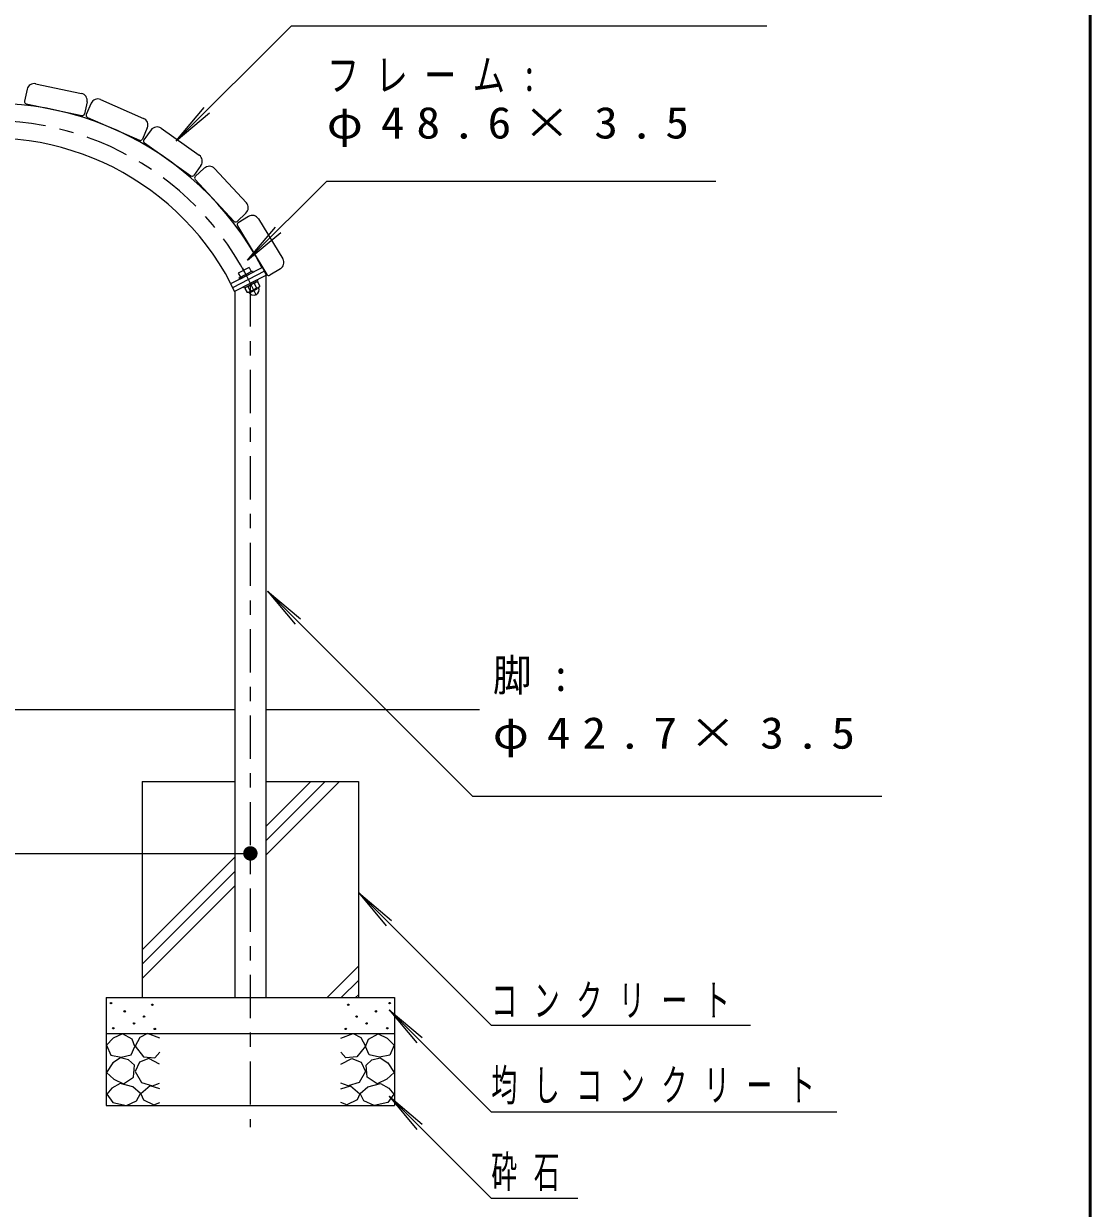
# Model space of a CAD drawing. Units: millimetres on the paper. Extents: x -365 to 0, y -19 to 257.
# Drawn here: x -74 to 0, y 47.2 to 129.4 of the extents above; entities that cross this region are included whole.
import ezdxf

# ---------------------------------------------------------------- set-up
doc = ezdxf.new("R2010")
doc.units = ezdxf.units.MM
doc.linetypes.add('USER1', pattern=[4.5, 2.5, -2])
doc.linetypes.add('USER2', pattern=[6, 3, -1, 1, -1])
doc.layers.add('LY_1', color=7, linetype='Continuous', lineweight=13)
doc.styles.add('ＭＳ ゴシック', font='')
doc.styles.get('ＭＳ ゴシック').set_extended_font_data('MS Gothic')

# ---------------------------------------------------------------- blocks, each defined once
blk = doc.blocks.new('filled_dot')
at = {"color": 0, "linetype": 'Continuous', "lineweight": -2, "const_width": 1.25}
blk.add_lwpolyline([(-0.625, 0, 1), (0.625, 0, 1)], format="xyb", close=True, dxfattribs=at)

msp = doc.modelspace()

# ---------------------------------------------------------------- linework, layer by layer
at = {"layer": 'LY_1', "lineweight": 50}
msp.add_line((0, 0), (0, 257), dxfattribs=at)
at = {"layer": 'LY_1'}
for p, q in [((-55.445, 129.296), (-63.448, 121.313)), ((-55.445, 129.296), (-22.445, 129.296)), ((-63.448, 121.313), (-61.516, 123.608)), ((-63.448, 121.313), (-61.147, 123.238)), ((-53.001, 118.516), (-58.5, 113.017)), ((-53.001, 118.516), (-26.001, 118.516)), ((-58.5, 113.017), (-56.571, 115.315)), ((-58.5, 113.017), (-56.201, 114.945)), ((-57.122, 90.055), (-55.193, 87.757)), ((-57.122, 90.055), (-54.824, 88.127)), ((-42.879, 75.815), (-57.122, 90.055)), ((-57.243, 71.733), (-52.131, 76.846)), ((-57.243, 72.723), (-53.12, 76.846)), ((-57.243, 73.713), (-54.11, 76.846)), ((-42.879, 75.815), (-14.477, 75.815)), ((-114.811, 71.846), (-58.308, 71.846)), ((-65.812, 65.144), (-59.378, 71.578)), ((-65.812, 64.154), (-59.378, 70.588)), ((-65.812, 63.164), (-59.378, 69.598)), ((-50.812, 69.125), (-48.884, 66.827)), ((-50.812, 69.125), (-48.514, 67.197)), ((-41.603, 59.917), (-50.812, 69.125)), ((-52.988, 61.846), (-50.812, 64.022)), ((-51.998, 61.846), (-50.812, 63.032)), ((-51.008, 61.846), (-50.812, 62.042)), ((-48.674, 60.988), (-46.746, 58.69)), ((-48.674, 60.988), (-46.376, 59.059)), ((-41.603, 53.917), (-48.674, 60.988)), ((-41.603, 59.917), (-23.585, 59.917)), ((-48.674, 54.988), (-46.746, 52.69)), ((-48.674, 54.988), (-46.376, 53.059)), ((-41.603, 47.917), (-48.674, 54.988)), ((-41.603, 53.917), (-17.585, 53.917)), ((-41.603, 47.917), (-35.585, 47.917))]:
    msp.add_line(p, q, dxfattribs=at)
at = {"layer": 'LY_1', "lineweight": 25}
for p, q in [((-73.213, 125.267), (-70.033, 124.596)), ((-73.805, 124.881), (-73.981, 124.05)), ((-68.702, 124.169), (-65.724, 122.867)), ((-73.865, 123.872), (-70, 123.056)), ((-69.647, 124.003), (-69.823, 123.172)), ((-69.36, 123.911), (-69.701, 123.133)), ((-69.623, 122.935), (-66.004, 121.352)), ((-65.466, 122.209), (-65.807, 121.43)), ((-65.204, 122.06), (-65.695, 121.367)), ((-64.507, 122.179), (-61.855, 120.3)), ((-65.659, 121.158), (-62.436, 118.874)), ((-61.736, 119.603), (-62.227, 118.91)), ((-61.509, 119.405), (-62.131, 118.825)), ((-60.802, 119.38), (-58.587, 117.002)), ((-62.138, 118.613), (-59.446, 115.723)), ((-58.612, 116.295), (-59.234, 115.716)), ((-58.433, 116.053), (-59.159, 115.612)), ((-59.21, 115.406), (-57.159, 112.03)), ((-57.746, 115.885), (-56.059, 113.108)), ((-57.472, 112.525), (-59.689, 111.369)), ((-57.333, 112.259), (-59.55, 111.103)), ((-57.194, 111.992), (-59.411, 110.837)), ((-58.39, 112.513), (-59.148, 112.129)), ((-59.148, 112.129), (-59.004, 111.843)), ((-59.093, 111.798), (-58.156, 112.272)), ((-59.048, 111.709), (-58.111, 112.183)), ((-58.625, 112.035), (-58.769, 112.321)), ((-58.39, 112.513), (-58.246, 112.227)), ((-58.156, 112.272), (-58.111, 112.183)), ((-57.194, 111.992), (-57.472, 112.525)), ((-57.243, 111.967), (-57.243, 61.846)), ((-56.226, 112.421), (-56.953, 111.98)), ((-59.689, 111.369), (-59.411, 110.837)), ((-59.048, 111.709), (-59.093, 111.798)), ((-57.84, 111.648), (-58.777, 111.174)), ((-58.732, 111.084), (-58.777, 111.174)), ((-57.795, 111.559), (-58.732, 111.084)), ((-58.642, 111.13), (-58.683, 111.066)), ((-58.683, 111.066), (-58.537, 110.777)), ((-58.318, 110.888), (-58.465, 111.177)), ((-58.461, 110.773), (-57.704, 111.156)), ((-57.881, 111.109), (-58.028, 111.398)), ((-57.885, 111.513), (-57.809, 111.509)), ((-57.84, 111.648), (-57.795, 111.559)), ((-57.809, 111.509), (-57.662, 111.22)), ((-57.704, 111.156), (-57.662, 111.22)), ((-59.378, 110.854), (-59.378, 61.846)), ((-58.461, 110.773), (-58.537, 110.777)), ((-111.636, 81.846), (-59.378, 81.846)), ((-57.243, 81.846), (-42.411, 81.846)), ((-65.812, 76.846), (-59.378, 76.846)), ((-65.812, 76.846), (-65.812, 61.846)), ((-57.243, 76.846), (-50.812, 76.846)), ((-50.812, 76.846), (-50.812, 61.846)), ((-68.312, 61.846), (-48.312, 61.846)), ((-68.312, 61.846), (-68.312, 54.346)), ((-48.312, 61.846), (-48.312, 54.346)), ((-68.312, 59.346), (-48.312, 59.346)), ((-68.312, 54.346), (-48.312, 54.346))]:
    msp.add_line(p, q, dxfattribs=at)
at = {"layer": 'LY_1', "linetype": 'USER2'}
for p, q in [((-58.854, 112.493), (-57.9, 110.593)), ((-58.311, 111.411), (-58.311, 52.851))]:
    msp.add_line(p, q, dxfattribs=at)
at = {"layer": 'LY_1', "linetype": 'USER1'}
msp.add_line((-58.283, 110.807), (-57.837, 111.033), dxfattribs=at)
at = {"layer": 'LY_1', "lineweight": 25}
for points in [[(-67.19, 59.316), (-67.823, 59.015), (-68.299, 58.54), (-67.998, 57.843), (-67.269, 57.7), (-66.572, 57.858), (-66.318, 58.445), (-66.509, 58.951)], [(-49.435, 59.316), (-48.801, 59.015), (-48.326, 58.54), (-48.627, 57.843), (-49.355, 57.7), (-50.052, 57.858), (-50.306, 58.445), (-50.116, 58.951)], [(-67.316, 57.668), (-67.855, 57.32), (-68.299, 56.638), (-67.792, 56.179), (-67.126, 55.862), (-66.429, 56.306), (-66.35, 57.145), (-66.758, 57.508)], [(-49.308, 57.668), (-48.769, 57.32), (-48.326, 56.638), (-48.833, 56.179), (-49.498, 55.862), (-50.195, 56.306), (-50.274, 57.145), (-49.866, 57.508)], [(-67.357, 55.872), (-67.926, 55.552), (-68.264, 55.13), (-67.861, 54.564), (-66.918, 54.361), (-66.202, 54.68), (-65.929, 55.185), (-66.468, 55.64)], [(-49.267, 55.872), (-48.698, 55.552), (-48.36, 55.13), (-48.764, 54.564), (-49.706, 54.361), (-50.422, 54.68), (-50.695, 55.185), (-50.156, 55.64)]]:
    msp.add_lwpolyline(points, close=True, dxfattribs=at)
for points in [[(-64.592, 59.031), (-65.447, 59.348), (-65.986, 59.078), (-66.303, 58.476), (-65.716, 57.716), (-64.94, 57.652), (-64.592, 58.048)], [(-52.033, 59.031), (-51.177, 59.348), (-50.639, 59.078), (-50.322, 58.476), (-50.908, 57.716), (-51.684, 57.652), (-52.033, 58.048)], [(-64.607, 57.225), (-65.368, 57.621), (-66.002, 57.367), (-66.303, 56.718), (-65.859, 55.941), (-65.099, 55.704), (-64.607, 55.91)], [(-52.017, 57.225), (-51.256, 57.621), (-50.623, 57.367), (-50.322, 56.718), (-50.765, 55.941), (-51.526, 55.704), (-52.017, 55.91)], [(-64.592, 55.498), (-65.257, 55.704), (-65.907, 55.149), (-65.732, 54.753), (-65.003, 54.389), (-64.592, 54.547)], [(-52.033, 55.498), (-51.367, 55.704), (-50.718, 55.149), (-50.892, 54.753), (-51.621, 54.389), (-52.033, 54.547)]]:
    msp.add_lwpolyline(points, dxfattribs=at)
for centre in [(-67.982, 61.455), (-67.031, 60.884), (-65.114, 61.344), (-51.51, 61.344), (-49.593, 60.884), (-48.642, 61.455), (-66.382, 60.045), (-65.685, 60.52), (-50.94, 60.52), (-50.243, 60.045), (-67.823, 59.712), (-64.94, 59.664), (-51.684, 59.664), (-48.801, 59.712)]:
    msp.add_circle(centre, 0.05, dxfattribs=at)
for centre, radius, start, end in [((-73.316, 124.778), 0.5, 78.07944, 168.07944), ((-70.136, 124.107), 0.5, 348.07944, 78.07944), ((-68.902, 123.711), 0.5, 66.37944, 156.37944), ((-76.316, 102.703), 21.215, 27.52944, 179.49999), ((-73.834, 124.019), 0.15, 168.07944, 258.07944), ((-69.969, 123.203), 0.15, 258.07944, 348.07944), ((-69.563, 123.073), 0.15, 156.37944, 246.37944), ((-65.924, 122.409), 0.5, 336.37944, 66.37944), ((-64.796, 121.771), 0.5, 54.67944, 144.67944), ((-76.316, 102.703), 18.785, 27.52944, 179.49999), ((-65.944, 121.49), 0.15, 246.37944, 336.37944), ((-65.573, 121.28), 0.15, 144.67944, 234.67944), ((-62.144, 119.892), 0.5, 324.67944, 54.67944), ((-61.168, 119.039), 0.5, 42.97944, 132.97944), ((-62.35, 118.996), 0.15, 234.67944, 324.67944), ((-62.029, 118.716), 0.15, 132.97944, 222.97944), ((-58.953, 116.661), 0.5, 312.97944, 42.97944), ((-58.173, 115.626), 0.5, 31.27944, 121.27944), ((-59.336, 115.826), 0.15, 222.97944, 312.97944), ((-59.082, 115.484), 0.15, 121.27944, 211.27944), ((-56.486, 112.848), 0.5, 301.27944, 31.27944), ((-57.031, 112.108), 0.15, 211.27944, 301.27944), ((-58.441, 110.734), 0.443, 92.99659, 116.86166), ((-57.897, 110.598), 0.811, 99.27359, 134.44972), ((-58.082, 110.965), 0.375, 206.86167, 26.86166), ((-58.449, 111.688), 0.811, 279.27361, 314.44974), ((-57.684, 111.118), 0.443, 116.86169, 140.72672), ((-57.904, 111.552), 0.443, 272.99661, 296.86162), ((-58.661, 111.168), 0.443, 296.86167, 320.72674)]:
    msp.add_arc(centre, radius, start, end, dxfattribs=at)
at = {"layer": 'LY_1', "linetype": 'USER2'}
msp.add_arc((-76.316, 102.703), 20, 27.52944, 179.50001, dxfattribs=at)

# ---------------------------------------------------------------- block references
at = {"layer": 'LY_1', "xscale": 0.4, "yscale": 0.4, "rotation": 180}
msp.add_blockref('filled_dot', (-58.308, 71.846), dxfattribs=at)

# ---------------------------------------------------------------- texts
at = {"layer": 'LY_1', "char_height": 2.199, "style": 'ＭＳ ゴシック'}
for s, insert, attachment_point in [('\\T1.5;\\W0.75;フレーム:', (-53.001, 126.966), 1), ('\\T1.5;\\W1.1;φ48.6×3.5', (-53.001, 123.666), 1), ('\\T1.5;\\W0.9;脚:', (-41.477, 85.315), 1), ('\\T1.5;\\W1.1;φ42.7×3.5', (-41.477, 81.315), 1), ('\\T1.64;\\W0.6;コンクリート', (-41.585, 60.417), 7), ('\\T1.64;\\W0.6;均しコンクリート', (-41.585, 54.417), 7), ('\\T1.64;\\W0.6;砕石', (-41.585, 48.417), 7)]:
    msp.add_mtext(s, dxfattribs=dict(at, insert=insert, attachment_point=attachment_point))

doc.saveas('drawing.dxf')
